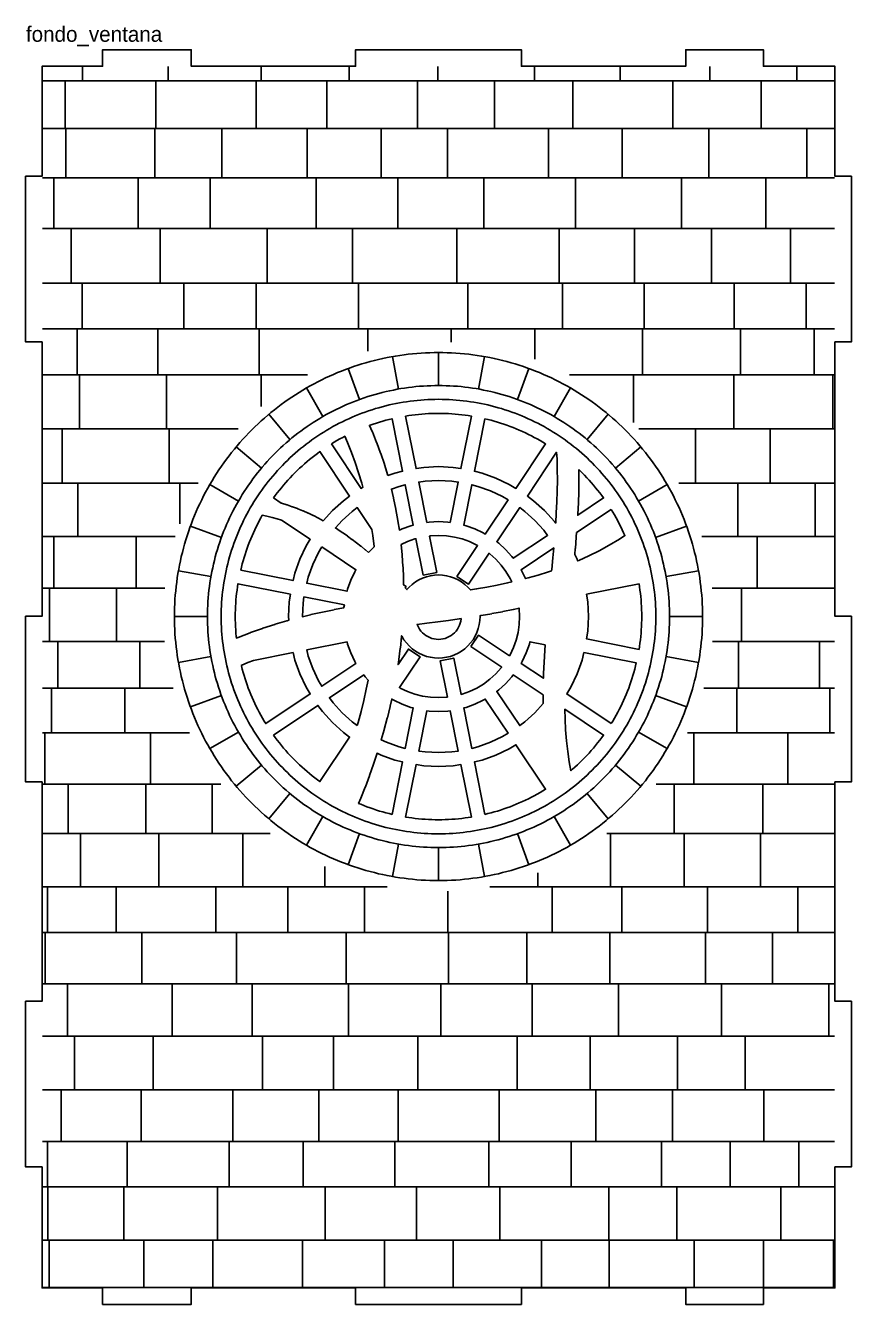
# Model space of a CAD drawing. Header units: millimetres. Extents: x 8 to 596, y 75 to 390.
# Drawn here: x 7.9 to 158.1, y 157.9 to 390.4 of the extents above; entities that cross this region are included whole.
import ezdxf

# ---------------------------------------------------------------- set-up
doc = ezdxf.new("R2010")
doc.units = ezdxf.units.MM
for name, color, linetype in [('CORTE', 1, 'Continuous'), ('ETIQUETAS', 3, 'Continuous'), ('GRABADO', 5, 'Continuous')]:
    doc.layers.add(name, color=color, linetype=linetype)

msp = doc.modelspace()

# ---------------------------------------------------------------- linework, layer by layer
at = {"layer": 'CORTE'}
for points in [[(10.94, 182.94), (10.94, 160.94), (21.94, 160.94), (21.94, 157.94), (38.06, 157.94), (38.06, 160.94), (67.94, 160.94), (67.94, 157.94), (98.06, 157.94), (98.06, 160.94), (127.94, 160.94), (127.94, 157.94), (142.06, 157.94), (142.06, 160.94), (155.06, 160.94), (155.06, 182.94), (158.06, 182.94), (158.06, 213.06), (155.06, 213.06), (155.06, 252.94), (158.06, 252.94), (158.06, 283.06), (155.06, 283.06), (155.06, 332.94), (158.06, 332.94), (158.06, 363.06), (155.06, 363.06), (155.06, 383.06), (142.06, 383.06), (142.06, 386.06), (127.94, 386.06), (127.94, 383.06), (98.06, 383.06), (98.06, 386.06), (67.94, 386.06), (67.94, 383.06), (38.06, 383.06), (38.06, 386.06), (21.94, 386.06), (21.94, 383.06), (10.94, 383.06), (10.94, 363.06), (7.94, 363.06), (7.94, 332.94), (10.94, 332.94), (10.94, 283.06), (7.94, 283.06), (7.94, 252.94), (10.94, 252.94), (10.94, 213.06), (7.94, 213.06), (7.94, 182.94), (10.94, 182.94)], [(73.79, 308.62), (73.77, 308.67), (73.18, 310.62), (73.16, 310.69), (72.51, 312.62), (72.48, 312.68), (71.77, 314.6), (71.75, 314.67), (70.98, 316.56), (70.95, 316.63), (70.45, 317.74), (70.56, 317.78), (71.13, 317.98), (71.7, 318.17), (72.28, 318.35), (72.86, 318.52), (73.44, 318.68), (74.02, 318.83), (74.56, 318.96), (76.46, 309.43), (75.09, 309.09), (73.79, 308.62)], [(77.03, 319.45), (77.58, 319.54), (78.18, 319.62), (78.78, 319.7), (79.38, 319.76), (79.98, 319.82), (80.58, 319.86), (81.19, 319.9), (81.79, 319.92), (82.4, 319.94), (83, 319.94), (83.6, 319.94), (84.21, 319.92), (84.81, 319.9), (85.42, 319.86), (86.02, 319.82), (86.62, 319.76), (87.22, 319.7), (87.82, 319.62), (88.42, 319.54), (88.97, 319.45), (87.07, 309.92), (85.67, 310.13), (83, 310.26), (80.33, 310.13), (78.93, 309.92), (77.03, 319.45)], [(91.44, 318.96), (91.98, 318.83), (92.56, 318.68), (93.14, 318.52), (93.72, 318.35), (94.3, 318.17), (94.87, 317.98), (95.44, 317.78), (96.01, 317.57), (96.58, 317.35), (97.14, 317.13), (97.69, 316.89), (98.25, 316.65), (98.79, 316.39), (99.34, 316.13), (99.88, 315.86), (100.41, 315.58), (100.94, 315.29), (101.47, 314.99), (101.99, 314.68), (102.46, 314.4), (97.06, 306.31), (95.85, 307.04), (93.43, 308.19), (90.91, 309.09), (89.54, 309.43), (91.44, 318.96)], [(63.54, 314.4), (64.01, 314.68), (64.53, 314.99), (65.06, 315.29), (65.59, 315.58), (65.95, 315.77), (66.43, 314.67), (67.17, 312.85), (67.86, 311.01), (68.48, 309.15), (69.05, 307.28), (69.26, 306.51), (68.94, 306.31), (63.54, 314.4)], [(53, 304.56), (53.33, 305.01), (53.69, 305.49), (54.07, 305.96), (54.44, 306.43), (54.83, 306.9), (55.23, 307.36), (55.63, 307.81), (56.04, 308.25), (56.46, 308.69), (56.88, 309.12), (57.31, 309.54), (57.75, 309.96), (58.19, 310.37), (58.64, 310.77), (59.1, 311.17), (59.57, 311.56), (60.04, 311.93), (60.51, 312.31), (60.99, 312.67), (61.44, 313), (66.84, 304.91), (65.71, 304.07), (63.72, 302.28), (62.04, 300.42), (61.2, 300.88), (61.16, 300.9), (60.27, 301.35), (60.24, 301.36), (59.34, 301.79), (59.3, 301.81), (58.39, 302.21), (58.35, 302.23), (57.43, 302.6), (57.39, 302.62), (56.46, 302.96), (56.41, 302.98), (55.47, 303.29), (55.43, 303.31), (54.48, 303.6), (54.43, 303.61), (54.42, 303.61), (53, 304.56)], [(104.51, 303.83), (104.41, 301.83), (104.3, 299.99), (104.07, 300.29), (102.28, 302.28), (100.29, 304.07), (99.16, 304.91), (104.48, 312.88), (104.55, 311.64), (104.6, 309.72), (104.61, 307.78), (104.58, 305.82), (104.51, 303.83)], [(108.52, 309.71), (108.69, 309.54), (109.12, 309.12), (109.54, 308.69), (109.96, 308.25), (110.37, 307.81), (110.77, 307.36), (111.17, 306.9), (111.56, 306.43), (111.93, 305.96), (112.31, 305.49), (112.67, 305.01), (113, 304.56), (108.32, 301.43), (108.33, 301.6), (108.33, 301.62), (108.43, 303.65), (108.43, 303.68), (108.5, 305.7), (108.5, 305.74), (108.53, 307.74), (108.53, 307.78), (108.52, 309.71)], [(75.26, 302.48), (75.25, 302.55), (74.83, 304.54), (74.81, 304.61), (74.44, 306.18), (75.82, 306.67), (76.95, 306.96), (78.41, 299.62), (77.99, 299.52), (76.39, 298.95), (75.89, 298.71), (75.63, 300.42), (75.62, 300.49), (75.26, 302.48)], [(80.88, 300.11), (79.42, 307.45), (80.58, 307.62), (83, 307.74), (85.42, 307.62), (86.58, 307.45), (85.12, 300.11), (84.69, 300.18), (83, 300.26), (81.31, 300.18), (80.88, 300.11)], [(89.61, 298.95), (88.01, 299.52), (87.59, 299.62), (89.05, 306.96), (90.18, 306.67), (92.47, 305.86), (94.66, 304.82), (95.66, 304.22), (91.51, 298), (91.14, 298.22), (89.61, 298.95)], [(70.29, 294.65), (69.71, 295.14), (69.69, 295.15), (68.92, 295.78), (68.9, 295.8), (68.12, 296.41), (68.09, 296.43), (67.3, 297.03), (67.27, 297.04), (66.46, 297.63), (66.44, 297.65), (65.62, 298.22), (65.59, 298.23), (64.76, 298.79), (64.73, 298.81), (64.25, 299.11), (65.51, 300.49), (67.31, 302.12), (68.24, 302.82), (70.89, 298.85), (71.07, 297.71), (71.31, 295.76), (71.31, 295.68), (70.8, 295.2), (70.29, 294.65)], [(95.2, 295.2), (93.95, 296.34), (93.6, 296.6), (97.76, 302.82), (98.69, 302.12), (100.49, 300.49), (102.12, 298.69), (102.82, 297.76), (96.6, 293.6), (96.34, 293.95), (95.2, 295.2)], [(114.4, 302.46), (114.68, 301.99), (114.99, 301.47), (115.29, 300.94), (115.58, 300.41), (115.86, 299.88), (116.13, 299.34), (116.39, 298.79), (116.65, 298.25), (116.88, 297.71), (115.89, 297.08), (114.04, 295.99), (112.19, 294.98), (110.35, 294.06), (108.51, 293.22), (108.29, 293.13), (108.19, 293.43), (107.78, 294.29), (107.87, 295.37), (107.88, 295.39), (108.05, 297.45), (108.05, 297.47), (108.1, 298.26), (114.4, 302.46)], [(47.04, 291.44), (47.17, 291.98), (47.32, 292.56), (47.48, 293.14), (47.65, 293.72), (47.83, 294.3), (48.02, 294.87), (48.22, 295.44), (48.43, 296.01), (48.65, 296.58), (48.87, 297.14), (49.11, 297.69), (49.35, 298.25), (49.61, 298.79), (49.87, 299.34), (50.14, 299.88), (50.42, 300.41), (50.71, 300.94), (50.97, 301.41), (51.82, 301.25), (52.74, 301.04), (53.66, 300.79), (54.47, 300.55), (59.69, 297.06), (58.96, 295.85), (57.81, 293.43), (56.91, 290.91), (56.57, 289.54), (47.04, 291.44)], [(84.44, 297.67), (85.88, 297.46), (87.28, 297.11), (88.64, 296.62), (89.95, 296), (90.11, 295.9), (86.36, 290.3), (88.46, 288.9), (92.2, 294.5), (92.35, 294.39), (93.42, 293.42), (94.39, 292.35), (95.26, 291.19), (96, 289.95), (96.31, 289.29), (95.56, 289.11), (93.69, 288.72), (91.81, 288.36), (89.92, 288.04), (88.79, 287.86), (88.35, 288.35), (87.8, 288.84), (87.2, 289.29), (86.56, 289.67), (85.89, 289.98), (85.19, 290.23), (84.47, 290.41), (83.74, 290.52), (83, 290.56), (82.26, 290.52), (81.53, 290.41), (80.81, 290.23), (80.11, 289.98), (79.44, 289.67), (78.8, 289.29), (78.2, 288.84), (77.65, 288.35), (77.25, 287.9), (76.95, 288.23), (77.1, 288.46), (76.66, 288.75), (76.64, 289.96), (76.63, 290.02), (76.55, 292.07), (76.54, 292.13), (76.4, 294.17), (76.4, 294.23), (76.22, 296.08), (77.36, 296.62), (78.72, 297.11), (78.9, 297.15), (80.22, 290.54), (82.69, 291.03), (81.37, 297.64), (81.56, 297.67), (83, 297.74), (84.44, 297.67)], [(61.78, 295.66), (68, 291.51), (67.78, 291.14), (67.05, 289.61), (66.48, 288.01), (66.38, 287.59), (59.04, 289.05), (59.33, 290.18), (60.14, 292.47), (61.18, 294.66), (61.78, 295.66)], [(99.28, 290.02), (98.81, 289.9), (98.22, 291.14), (98, 291.51), (103.95, 295.48), (103.79, 293.65), (103.59, 291.57), (103.57, 291.32), (102.98, 291.12), (101.14, 290.54), (99.28, 290.02)], [(46.18, 286.02), (46.24, 286.62), (46.3, 287.22), (46.38, 287.82), (46.46, 288.42), (46.55, 288.97), (56.08, 287.07), (55.87, 285.67), (55.74, 283), (55.77, 282.32), (55.48, 282.24), (55.43, 282.22), (53.29, 281.59), (53.23, 281.57), (51.07, 280.87), (51.01, 280.85), (48.83, 280.09), (48.77, 280.07), (46.58, 279.22), (46.51, 279.2), (46.27, 279.1), (46.24, 279.38), (46.18, 279.98), (46.14, 280.58), (46.1, 281.19), (46.08, 281.79), (46.06, 282.4), (46.06, 283), (46.06, 283.6), (46.08, 284.21), (46.1, 284.81), (46.14, 285.42), (46.18, 286.02)], [(119.45, 288.97), (119.54, 288.42), (119.62, 287.82), (119.7, 287.22), (119.76, 286.62), (119.82, 286.02), (119.86, 285.42), (119.9, 284.81), (119.92, 284.21), (119.94, 283.6), (119.94, 283), (119.94, 282.4), (119.92, 281.79), (119.9, 281.19), (119.86, 280.58), (119.82, 279.98), (119.76, 279.38), (119.7, 278.78), (119.62, 278.18), (119.54, 277.58), (119.45, 277.03), (109.92, 278.93), (110.13, 280.33), (110.26, 283), (110.13, 285.67), (109.92, 287.07), (119.45, 288.97)], [(61.89, 283.82), (59.81, 283.35), (59.76, 283.34), (58.26, 282.97), (58.26, 283), (58.38, 285.42), (58.55, 286.58), (65.89, 285.12), (65.82, 284.69), (65.82, 284.59), (64.05, 284.26), (64.01, 284.25), (61.94, 283.83), (61.89, 283.82)], [(88.9, 277.54), (94.5, 273.8), (94.39, 273.65), (93.42, 272.58), (92.35, 271.61), (91.19, 270.74), (89.95, 270), (88.64, 269.38), (87.28, 268.89), (87.1, 268.85), (85.78, 275.46), (83.31, 274.97), (84.63, 268.36), (84.44, 268.33), (83, 268.26), (81.56, 268.33), (80.12, 268.54), (78.72, 268.89), (77.36, 269.38), (76.05, 270), (75.89, 270.1), (79.64, 275.7), (77.54, 277.1), (75.66, 274.28), (75.78, 275.11), (75.79, 275.17), (76.06, 277.24), (76.07, 277.29), (76.28, 279.36), (76.29, 279.42), (76.3, 279.51), (76.33, 279.44), (76.71, 278.8), (77.16, 278.2), (77.65, 277.65), (78.2, 277.16), (78.8, 276.71), (79.44, 276.33), (80.11, 276.02), (80.81, 275.77), (81.53, 275.59), (82.26, 275.48), (83, 275.44), (83.74, 275.48), (84.47, 275.59), (85.19, 275.77), (85.89, 276.02), (86.56, 276.33), (87.2, 276.71), (87.8, 277.16), (88.35, 277.65), (88.84, 278.2), (89.29, 278.8), (89.67, 279.44), (89.98, 280.11), (90.23, 280.81), (90.41, 281.53), (90.52, 282.26), (90.56, 283), (90.55, 283.16), (90.71, 283.18), (90.74, 283.19), (92.67, 283.52), (92.71, 283.53), (94.63, 283.89), (94.67, 283.9), (96.6, 284.3), (96.65, 284.31), (97.65, 284.55), (97.67, 284.44), (97.74, 283), (97.67, 281.56), (97.46, 280.12), (97.11, 278.72), (96.62, 277.36), (96, 276.05), (95.9, 275.89), (90.3, 279.64), (88.9, 277.54)], [(87.12, 282.59), (87.06, 282.19), (86.96, 281.8), (86.82, 281.42), (86.65, 281.05), (86.44, 280.7), (86.2, 280.37), (85.93, 280.07), (85.63, 279.8), (85.3, 279.56), (84.95, 279.35), (84.58, 279.18), (84.2, 279.04), (83.81, 278.94), (83.41, 278.88), (83, 278.86), (82.59, 278.88), (82.19, 278.94), (81.8, 279.04), (81.42, 279.18), (81.05, 279.35), (80.7, 279.56), (80.37, 279.8), (80.07, 280.07), (79.8, 280.37), (79.56, 280.7), (79.35, 281.05), (79.18, 281.42), (79.12, 281.57), (80.89, 281.8), (80.9, 281.8), (82.86, 282.05), (82.87, 282.05), (84.82, 282.31), (84.84, 282.31), (86.78, 282.58), (86.8, 282.59), (87.12, 282.63), (87.12, 282.59)], [(66.38, 278.41), (66.48, 277.99), (67.05, 276.39), (67.78, 274.86), (68, 274.49), (61.78, 270.34), (61.18, 271.34), (60.14, 273.53), (59.33, 275.82), (59.04, 276.95), (66.38, 278.41)], [(102.18, 274.73), (102.18, 274.7), (102.08, 272.62), (102.08, 272.59), (102.06, 271.78), (98, 274.49), (98.22, 274.86), (98.95, 276.39), (99.52, 277.99), (99.62, 278.41), (102.37, 277.86), (102.3, 276.84), (102.3, 276.82), (102.18, 274.73)], [(49.11, 268.31), (48.87, 268.86), (48.65, 269.42), (48.43, 269.99), (48.22, 270.56), (48.02, 271.13), (47.83, 271.7), (47.65, 272.28), (47.48, 272.86), (47.32, 273.44), (47.17, 274.02), (47.14, 274.13), (48.37, 274.64), (49.37, 275.03), (56.57, 276.46), (56.91, 275.09), (57.81, 272.57), (58.96, 270.15), (59.69, 268.94), (51.6, 263.54), (51.32, 264.01), (51.01, 264.53), (50.71, 265.06), (50.42, 265.59), (50.14, 266.12), (49.87, 266.66), (49.61, 267.21), (49.35, 267.75), (49.11, 268.31)], [(114.4, 263.54), (106.31, 268.94), (107.04, 270.15), (108.19, 272.57), (109.09, 275.09), (109.43, 276.46), (118.96, 274.56), (118.83, 274.02), (118.68, 273.44), (118.52, 272.86), (118.35, 272.28), (118.17, 271.7), (117.98, 271.13), (117.78, 270.56), (117.57, 269.99), (117.35, 269.42), (117.13, 268.86), (116.89, 268.31), (116.65, 267.75), (116.39, 267.21), (116.13, 266.66), (115.86, 266.12), (115.58, 265.59), (115.29, 265.06), (114.99, 264.53), (114.68, 264.01), (114.4, 263.54)], [(68.23, 263.19), (67.31, 263.88), (65.51, 265.51), (63.88, 267.31), (63.18, 268.24), (69.4, 272.4), (69.66, 272.05), (70.19, 271.46), (69.86, 269.78), (69.41, 267.77), (68.93, 265.76), (68.39, 263.75), (68.23, 263.19)], [(102, 268.79), (102, 268.41), (102, 268.37), (102.01, 267.18), (100.49, 265.51), (98.69, 263.88), (97.76, 263.18), (93.6, 269.4), (93.95, 269.66), (95.2, 270.8), (96.34, 272.05), (96.6, 272.4), (102, 268.79)], [(74.21, 266.68), (74.5, 267.99), (74.86, 267.78), (76.39, 267.05), (77.99, 266.48), (78.41, 266.38), (76.95, 259.04), (75.82, 259.33), (73.53, 260.14), (72.6, 260.58), (73.13, 262.41), (73.14, 262.46), (73.69, 264.52), (73.7, 264.57), (74.2, 266.63), (74.21, 266.68)], [(91.14, 267.78), (91.51, 268), (95.66, 261.78), (94.66, 261.18), (92.47, 260.14), (90.18, 259.33), (89.05, 259.04), (87.59, 266.38), (88.01, 266.48), (89.61, 267.05), (91.14, 267.78)], [(53, 261.44), (61.09, 266.84), (61.93, 265.71), (63.72, 263.72), (65.71, 261.93), (66.84, 261.09), (61.44, 253), (60.99, 253.33), (60.51, 253.69), (60.04, 254.07), (59.57, 254.44), (59.1, 254.83), (58.64, 255.23), (58.19, 255.63), (57.75, 256.04), (57.31, 256.46), (56.88, 256.88), (56.46, 257.31), (56.04, 257.75), (55.63, 258.19), (55.23, 258.64), (54.83, 259.1), (54.44, 259.57), (54.07, 260.04), (53.69, 260.51), (53.33, 260.99), (53, 261.44)], [(79.42, 258.55), (80.88, 265.89), (81.31, 265.82), (83, 265.74), (84.69, 265.82), (85.12, 265.89), (86.58, 258.55), (85.42, 258.38), (83, 258.26), (80.58, 258.38), (79.42, 258.55)], [(109.54, 257.31), (109.12, 256.88), (108.69, 256.46), (108.25, 256.04), (107.81, 255.63), (107.36, 255.23), (107.07, 254.98), (106.78, 256.57), (106.5, 258.48), (106.28, 260.42), (106.11, 262.39), (106, 264.37), (105.94, 266.15), (113, 261.44), (112.67, 260.99), (112.31, 260.51), (111.93, 260.04), (111.56, 259.57), (111.17, 259.1), (110.77, 258.64), (110.37, 258.19), (109.96, 257.75), (109.54, 257.31)], [(69.42, 248.65), (68.86, 248.87), (68.47, 249.04), (68.86, 249.96), (68.88, 250), (69.68, 252.01), (69.7, 252.05), (70.45, 254.07), (70.47, 254.12), (71.19, 256.14), (71.2, 256.19), (71.85, 258.15), (72.57, 257.81), (75.09, 256.91), (76.46, 256.57), (74.56, 247.04), (74.02, 247.17), (73.44, 247.32), (72.86, 247.48), (72.28, 247.65), (71.7, 247.83), (71.13, 248.02), (70.56, 248.22), (69.99, 248.43), (69.42, 248.65)], [(91.44, 247.04), (89.54, 256.57), (90.91, 256.91), (93.43, 257.81), (95.85, 258.96), (97.06, 259.69), (102.46, 251.6), (101.99, 251.32), (101.47, 251.01), (100.94, 250.71), (100.41, 250.42), (99.88, 250.14), (99.34, 249.87), (98.79, 249.61), (98.25, 249.35), (97.69, 249.11), (97.14, 248.87), (96.58, 248.65), (96.01, 248.43), (95.44, 248.22), (94.87, 248.02), (94.3, 247.83), (93.72, 247.65), (93.14, 247.48), (92.56, 247.32), (91.98, 247.17), (91.44, 247.04)], [(77.03, 246.55), (78.93, 256.08), (80.33, 255.87), (83, 255.74), (85.67, 255.87), (87.07, 256.08), (88.97, 246.55), (88.42, 246.46), (87.82, 246.38), (87.22, 246.3), (86.62, 246.24), (86.02, 246.18), (85.42, 246.14), (84.81, 246.1), (84.21, 246.08), (83.6, 246.06), (83, 246.06), (82.4, 246.06), (81.79, 246.08), (81.19, 246.1), (80.58, 246.14), (79.98, 246.18), (79.38, 246.24), (78.78, 246.3), (78.18, 246.38), (77.58, 246.46), (77.03, 246.55)]]:
    msp.add_lwpolyline(points, close=True, dxfattribs=at)
at = {"layer": 'GRABADO'}
for points in [[(18.3, 380.39), (18.3, 383)], [(33.85, 380.39), (33.85, 383)], [(50.75, 380.39), (50.75, 383)], [(66.79, 380.39), (66.79, 383)], [(82.89, 380.39), (82.89, 383)], [(100.43, 380.39), (100.43, 383)], [(116.05, 380.39), (116.05, 383)], [(132.31, 380.39), (132.31, 383)], [(148.14, 380.39), (148.14, 383)], [(11, 380.39), (155, 380.39)], [(15.15, 371.74), (15.15, 380.39)], [(31.59, 371.74), (31.59, 380.39)], [(49.86, 371.74), (49.86, 380.39)], [(62.71, 371.74), (62.71, 380.39)], [(79.2, 371.74), (79.2, 380.39)], [(93.18, 371.74), (93.18, 380.39)], [(107.4, 371.74), (107.4, 380.39)], [(125.58, 371.74), (125.58, 380.39)], [(141.64, 371.74), (141.64, 380.39)], [(11, 371.74), (155, 371.74)], [(15.25, 362.74), (15.25, 371.74)], [(31.44, 362.74), (31.44, 371.74)], [(43.59, 362.74), (43.59, 371.74)], [(59.11, 362.74), (59.11, 371.74)], [(72.58, 362.74), (72.58, 371.74)], [(84.61, 362.74), (84.61, 371.74)], [(103, 362.74), (103, 371.74)], [(116.38, 362.74), (116.38, 371.74)], [(132.17, 362.74), (132.17, 371.74)], [(149.97, 362.74), (149.97, 371.74)], [(11, 362.74), (155, 362.74)], [(13.07, 353.56), (13.07, 362.74)], [(28.43, 353.56), (28.43, 362.74)], [(41.48, 353.56), (41.48, 362.74)], [(60.76, 353.56), (60.76, 362.74)], [(75.59, 353.56), (75.59, 362.74)], [(91.25, 353.56), (91.25, 362.74)], [(107.92, 353.56), (107.92, 362.74)], [(127.15, 353.56), (127.15, 362.74)], [(142.52, 353.56), (142.52, 362.74)], [(11, 353.56), (155, 353.56)], [(16.2, 343.62), (16.2, 353.56)], [(32.41, 343.62), (32.41, 353.56)], [(51.88, 343.62), (51.88, 353.56)], [(67.35, 343.62), (67.35, 353.56)], [(86.32, 343.62), (86.32, 353.56)], [(104.93, 343.62), (104.93, 353.56)], [(118.62, 343.62), (118.62, 353.56)], [(132.64, 343.62), (132.64, 353.56)], [(146.98, 343.62), (146.98, 353.56)], [(11, 343.62), (155, 343.62)], [(18.24, 335.32), (18.24, 343.62)], [(36.69, 335.32), (36.69, 343.62)], [(49.86, 335.32), (49.86, 343.62)], [(68.47, 335.32), (68.47, 343.62)], [(88.31, 335.32), (88.31, 343.62)], [(105.57, 335.32), (105.57, 343.62)], [(120.38, 335.32), (120.38, 343.62)], [(136.77, 335.32), (136.77, 343.62)], [(149.81, 335.32), (149.81, 343.62)], [(11, 335.32), (155, 335.32)], [(17.31, 326.96), (17.31, 335.32)], [(31.97, 326.96), (31.97, 335.32)], [(50.38, 326.96), (50.38, 335.32)], [(70.15, 331.26), (70.15, 335.32)], [(85.32, 332.89), (85.32, 335.32)], [(100.53, 329.77), (100.53, 335.32)], [(120.11, 326.96), (120.11, 335.32)], [(137.9, 326.96), (137.9, 335.32)], [(151.26, 326.96), (151.26, 335.32)], [(131, 283), (130.99, 282.21), (130.97, 281.43), (130.94, 280.64), (130.9, 279.86), (130.84, 279.08), (130.77, 278.3), (130.69, 277.51), (130.59, 276.73), (130.48, 275.96), (130.36, 275.18), (130.22, 274.41), (130.08, 273.64), (129.92, 272.87), (129.75, 272.1), (129.56, 271.34), (129.36, 270.58), (129.15, 269.82), (128.93, 269.07), (128.7, 268.32), (128.45, 267.57), (128.19, 266.83), (127.92, 266.09), (127.64, 265.36), (127.35, 264.63), (127.04, 263.91), (126.72, 263.19), (126.39, 262.48), (126.05, 261.77), (125.7, 261.07), (125.33, 260.37), (124.96, 259.68), (124.57, 259), (124.17, 258.32), (123.76, 257.65), (123.34, 256.99), (122.91, 256.33), (122.47, 255.68), (122.02, 255.04), (121.55, 254.41), (121.08, 253.78), (120.6, 253.16), (120.1, 252.55), (119.6, 251.95), (119.09, 251.35), (118.57, 250.77), (118.03, 250.19), (117.49, 249.62), (116.94, 249.06), (116.38, 248.51), (115.81, 247.97), (115.23, 247.43), (114.65, 246.91), (114.05, 246.4), (113.45, 245.9), (112.84, 245.4), (112.22, 244.92), (111.59, 244.45), (110.96, 243.98), (110.32, 243.53), (109.67, 243.09), (109.01, 242.66), (108.35, 242.24), (107.68, 241.83), (107, 241.43), (106.32, 241.04), (105.63, 240.67), (104.93, 240.3), (104.23, 239.95), (103.52, 239.61), (102.81, 239.28), (102.09, 238.96), (101.37, 238.65), (100.64, 238.36), (99.91, 238.08), (99.17, 237.81), (98.43, 237.55), (97.68, 237.3), (96.93, 237.07), (96.18, 236.85), (95.42, 236.64), (94.66, 236.44), (93.9, 236.25), (93.13, 236.08), (92.36, 235.92), (91.59, 235.78), (90.82, 235.64), (90.04, 235.52), (89.27, 235.41), (88.49, 235.31), (87.7, 235.23), (86.92, 235.16), (86.14, 235.1), (85.36, 235.06), (84.57, 235.03), (83.79, 235.01), (83, 235), (82.21, 235.01), (81.43, 235.03), (80.64, 235.06), (79.86, 235.1), (79.08, 235.16), (78.3, 235.23), (77.51, 235.31), (76.73, 235.41), (75.96, 235.52), (75.18, 235.64), (74.41, 235.78), (73.64, 235.92), (72.87, 236.08), (72.1, 236.25), (71.34, 236.44), (70.58, 236.64), (69.82, 236.85), (69.07, 237.07), (68.32, 237.3), (67.57, 237.55), (66.83, 237.81), (66.09, 238.08), (65.36, 238.36), (64.63, 238.65), (63.91, 238.96), (63.19, 239.28), (62.48, 239.61), (61.77, 239.95), (61.07, 240.3), (60.37, 240.67), (59.68, 241.04), (59, 241.43), (58.32, 241.83), (57.65, 242.24), (56.99, 242.66), (56.33, 243.09), (55.68, 243.53), (55.04, 243.98), (54.41, 244.45), (53.78, 244.92), (53.16, 245.4), (52.55, 245.9), (51.95, 246.4), (51.35, 246.91), (50.77, 247.43), (50.19, 247.97), (49.62, 248.51), (49.06, 249.06), (48.51, 249.62), (47.97, 250.19), (47.43, 250.77), (46.91, 251.35), (46.4, 251.95), (45.9, 252.55), (45.4, 253.16), (44.92, 253.78), (44.45, 254.41), (43.98, 255.04), (43.53, 255.68), (43.09, 256.33), (42.66, 256.99), (42.24, 257.65), (41.83, 258.32), (41.43, 259), (41.04, 259.68), (40.67, 260.37), (40.3, 261.07), (39.95, 261.77), (39.61, 262.48), (39.28, 263.19), (38.96, 263.91), (38.65, 264.63), (38.36, 265.36), (38.08, 266.09), (37.81, 266.83), (37.55, 267.57), (37.3, 268.32), (37.07, 269.07), (36.85, 269.82), (36.64, 270.58), (36.44, 271.34), (36.25, 272.1), (36.08, 272.87), (35.92, 273.64), (35.78, 274.41), (35.64, 275.18), (35.52, 275.96), (35.41, 276.73), (35.31, 277.51), (35.23, 278.3), (35.16, 279.08), (35.1, 279.86), (35.06, 280.64), (35.03, 281.43), (35.01, 282.21), (35, 283), (35.01, 283.79), (35.03, 284.57), (35.06, 285.36), (35.1, 286.14), (35.16, 286.92), (35.23, 287.7), (35.31, 288.49), (35.41, 289.27), (35.52, 290.04), (35.64, 290.82), (35.78, 291.59), (35.92, 292.36), (36.08, 293.13), (36.25, 293.9), (36.44, 294.66), (36.64, 295.42), (36.85, 296.18), (37.07, 296.93), (37.3, 297.68), (37.55, 298.43), (37.81, 299.17), (38.08, 299.91), (38.36, 300.64), (38.65, 301.37), (38.96, 302.09), (39.28, 302.81), (39.61, 303.52), (39.95, 304.23), (40.3, 304.93), (40.67, 305.63), (41.04, 306.32), (41.43, 307), (41.83, 307.68), (42.24, 308.35), (42.66, 309.01), (43.09, 309.67), (43.53, 310.32), (43.98, 310.96), (44.45, 311.59), (44.92, 312.22), (45.4, 312.84), (45.9, 313.45), (46.4, 314.05), (46.91, 314.65), (47.43, 315.23), (47.97, 315.81), (48.51, 316.38), (49.06, 316.94), (49.62, 317.49), (50.19, 318.03), (50.77, 318.57), (51.35, 319.09), (51.95, 319.6), (52.55, 320.1), (53.16, 320.6), (53.78, 321.08), (54.41, 321.55), (55.04, 322.02), (55.68, 322.47), (56.33, 322.91), (56.99, 323.34), (57.65, 323.76), (58.32, 324.17), (59, 324.57), (59.68, 324.96), (60.37, 325.33), (61.07, 325.7), (61.77, 326.05), (62.48, 326.39), (63.19, 326.72), (63.91, 327.04), (64.63, 327.35), (65.36, 327.64), (66.09, 327.92), (66.83, 328.19), (67.57, 328.45), (68.32, 328.7), (69.07, 328.93), (69.82, 329.15), (70.58, 329.36), (71.34, 329.56), (72.1, 329.75), (72.87, 329.92), (73.64, 330.08), (74.41, 330.22), (75.18, 330.36), (75.96, 330.48), (76.73, 330.59), (77.51, 330.69), (78.3, 330.77), (79.08, 330.84), (79.86, 330.9), (80.64, 330.94), (81.43, 330.97), (82.21, 330.99), (83, 331), (83.79, 330.99), (84.57, 330.97), (85.36, 330.94), (86.14, 330.9), (86.92, 330.84), (87.7, 330.77), (88.49, 330.69), (89.27, 330.59), (90.04, 330.48), (90.82, 330.36), (91.59, 330.22), (92.36, 330.08), (93.13, 329.92), (93.9, 329.75), (94.66, 329.56), (95.42, 329.36), (96.18, 329.15), (96.93, 328.93), (97.68, 328.7), (98.43, 328.45), (99.17, 328.19), (99.91, 327.92), (100.64, 327.64), (101.37, 327.35), (102.09, 327.04), (102.81, 326.72), (103.52, 326.39), (104.23, 326.05), (104.93, 325.7), (105.63, 325.33), (106.32, 324.96), (107, 324.57), (107.68, 324.17), (108.35, 323.76), (109.01, 323.34), (109.67, 322.91), (110.32, 322.47), (110.96, 322.02), (111.59, 321.55), (112.22, 321.08), (112.84, 320.6), (113.45, 320.1), (114.05, 319.6), (114.65, 319.09), (115.23, 318.57), (115.81, 318.03), (116.38, 317.49), (116.94, 316.94), (117.49, 316.38), (118.03, 315.81), (118.57, 315.23), (119.09, 314.65), (119.6, 314.05), (120.1, 313.45), (120.6, 312.84), (121.08, 312.22), (121.55, 311.59), (122.02, 310.96), (122.47, 310.32), (122.91, 309.67), (123.34, 309.01), (123.76, 308.35), (124.17, 307.68), (124.57, 307), (124.96, 306.32), (125.33, 305.63), (125.7, 304.93), (126.05, 304.23), (126.39, 303.52), (126.72, 302.81), (127.04, 302.09), (127.35, 301.37), (127.64, 300.64), (127.92, 299.91), (128.19, 299.17), (128.45, 298.43), (128.7, 297.68), (128.93, 296.93), (129.15, 296.18), (129.36, 295.42), (129.56, 294.66), (129.75, 293.9), (129.92, 293.13), (130.08, 292.36), (130.22, 291.59), (130.36, 290.82), (130.48, 290.04), (130.59, 289.27), (130.69, 288.49), (130.77, 287.7), (130.84, 286.92), (130.9, 286.14), (130.94, 285.36), (130.97, 284.57), (130.99, 283.79), (131, 283)], [(75.71, 324.36), (74.66, 330.27)], [(83, 325), (83, 331)], [(90.29, 324.36), (91.34, 330.27)], [(68.64, 322.47), (66.58, 328.11)], [(97.36, 322.47), (99.42, 328.11)], [(11, 326.96), (59.21, 326.96)], [(17.72, 317.16), (17.72, 326.96)], [(33.56, 317.16), (33.56, 326.96)], [(50.78, 321.2), (50.78, 326.96)], [(106.79, 326.96), (155, 326.96)], [(118.42, 318.28), (118.42, 326.96)], [(136.68, 317.16), (136.68, 326.96)], [(154.68, 317.16), (154.68, 326.96)], [(125, 283), (124.99, 282.31), (124.98, 281.63), (124.95, 280.94), (124.91, 280.25), (124.86, 279.57), (124.8, 278.88), (124.72, 278.2), (124.64, 277.52), (124.55, 276.84), (124.44, 276.16), (124.32, 275.48), (124.19, 274.81), (124.05, 274.13), (123.9, 273.46), (123.74, 272.79), (123.57, 272.13), (123.39, 271.47), (123.19, 270.81), (122.99, 270.15), (122.77, 269.5), (122.54, 268.85), (122.31, 268.21), (122.06, 267.56), (121.8, 266.93), (121.53, 266.29), (121.26, 265.67), (120.97, 265.04), (120.67, 264.42), (120.36, 263.81), (120.04, 263.2), (119.71, 262.6), (119.37, 262), (119.02, 261.41), (118.67, 260.82), (118.3, 260.24), (117.92, 259.67), (117.54, 259.1), (117.14, 258.54), (116.73, 257.98), (116.32, 257.43), (115.9, 256.89), (115.47, 256.36), (115.03, 255.83), (114.58, 255.31), (114.12, 254.79), (113.65, 254.29), (113.18, 253.79), (112.7, 253.3), (112.21, 252.82), (111.71, 252.35), (111.21, 251.88), (110.69, 251.42), (110.17, 250.97), (109.64, 250.53), (109.11, 250.1), (108.57, 249.68), (108.02, 249.27), (107.46, 248.86), (106.9, 248.46), (106.33, 248.08), (105.76, 247.7), (105.18, 247.33), (104.59, 246.98), (104, 246.63), (103.4, 246.29), (102.8, 245.96), (102.19, 245.64), (101.58, 245.33), (100.96, 245.03), (100.33, 244.74), (99.71, 244.47), (99.07, 244.2), (98.44, 243.94), (97.79, 243.69), (97.15, 243.46), (96.5, 243.23), (95.85, 243.01), (95.19, 242.81), (94.53, 242.61), (93.87, 242.43), (93.21, 242.26), (92.54, 242.1), (91.87, 241.95), (91.19, 241.81), (90.52, 241.68), (89.84, 241.56), (89.16, 241.45), (88.48, 241.36), (87.8, 241.28), (87.12, 241.2), (86.43, 241.14), (85.75, 241.09), (85.06, 241.05), (84.37, 241.02), (83.69, 241.01), (83, 241), (82.31, 241.01), (81.63, 241.02), (80.94, 241.05), (80.25, 241.09), (79.57, 241.14), (78.88, 241.2), (78.2, 241.28), (77.52, 241.36), (76.84, 241.45), (76.16, 241.56), (75.48, 241.68), (74.81, 241.81), (74.13, 241.95), (73.46, 242.1), (72.79, 242.26), (72.13, 242.43), (71.47, 242.61), (70.81, 242.81), (70.15, 243.01), (69.5, 243.23), (68.85, 243.46), (68.21, 243.69), (67.56, 243.94), (66.93, 244.2), (66.29, 244.47), (65.67, 244.74), (65.04, 245.03), (64.42, 245.33), (63.81, 245.64), (63.2, 245.96), (62.6, 246.29), (62, 246.63), (61.41, 246.98), (60.82, 247.33), (60.24, 247.7), (59.67, 248.08), (59.1, 248.46), (58.54, 248.86), (57.98, 249.27), (57.43, 249.68), (56.89, 250.1), (56.36, 250.53), (55.83, 250.97), (55.31, 251.42), (54.79, 251.88), (54.29, 252.35), (53.79, 252.82), (53.3, 253.3), (52.82, 253.79), (52.35, 254.29), (51.88, 254.79), (51.42, 255.31), (50.97, 255.83), (50.53, 256.36), (50.1, 256.89), (49.68, 257.43), (49.27, 257.98), (48.86, 258.54), (48.46, 259.1), (48.08, 259.67), (47.7, 260.24), (47.33, 260.82), (46.98, 261.41), (46.63, 262), (46.29, 262.6), (45.96, 263.2), (45.64, 263.81), (45.33, 264.42), (45.03, 265.04), (44.74, 265.67), (44.47, 266.29), (44.2, 266.93), (43.94, 267.56), (43.69, 268.21), (43.46, 268.85), (43.23, 269.5), (43.01, 270.15), (42.81, 270.81), (42.61, 271.47), (42.43, 272.13), (42.26, 272.79), (42.1, 273.46), (41.95, 274.13), (41.81, 274.81), (41.68, 275.48), (41.56, 276.16), (41.45, 276.84), (41.36, 277.52), (41.28, 278.2), (41.2, 278.88), (41.14, 279.57), (41.09, 280.25), (41.05, 280.94), (41.02, 281.63), (41.01, 282.31), (41, 283), (41.01, 283.69), (41.02, 284.37), (41.05, 285.06), (41.09, 285.75), (41.14, 286.43), (41.2, 287.12), (41.28, 287.8), (41.36, 288.48), (41.45, 289.16), (41.56, 289.84), (41.68, 290.52), (41.81, 291.19), (41.95, 291.87), (42.1, 292.54), (42.26, 293.21), (42.43, 293.87), (42.61, 294.53), (42.81, 295.19), (43.01, 295.85), (43.23, 296.5), (43.46, 297.15), (43.69, 297.79), (43.94, 298.44), (44.2, 299.07), (44.47, 299.71), (44.74, 300.33), (45.03, 300.96), (45.33, 301.58), (45.64, 302.19), (45.96, 302.8), (46.29, 303.4), (46.63, 304), (46.98, 304.59), (47.33, 305.18), (47.7, 305.76), (48.08, 306.33), (48.46, 306.9), (48.86, 307.46), (49.27, 308.02), (49.68, 308.57), (50.1, 309.11), (50.53, 309.64), (50.97, 310.17), (51.42, 310.69), (51.88, 311.21), (52.35, 311.71), (52.82, 312.21), (53.3, 312.7), (53.79, 313.18), (54.29, 313.65), (54.79, 314.12), (55.31, 314.58), (55.83, 315.03), (56.36, 315.47), (56.89, 315.9), (57.43, 316.32), (57.98, 316.73), (58.54, 317.14), (59.1, 317.54), (59.67, 317.92), (60.24, 318.3), (60.82, 318.67), (61.41, 319.02), (62, 319.37), (62.6, 319.71), (63.2, 320.04), (63.81, 320.36), (64.42, 320.67), (65.04, 320.97), (65.67, 321.26), (66.29, 321.53), (66.93, 321.8), (67.56, 322.06), (68.21, 322.31), (68.85, 322.54), (69.5, 322.77), (70.15, 322.99), (70.81, 323.19), (71.47, 323.39), (72.13, 323.57), (72.79, 323.74), (73.46, 323.9), (74.13, 324.05), (74.81, 324.19), (75.48, 324.32), (76.16, 324.44), (76.84, 324.55), (77.52, 324.64), (78.2, 324.72), (78.88, 324.8), (79.57, 324.86), (80.25, 324.91), (80.94, 324.95), (81.63, 324.98), (82.31, 324.99), (83, 325), (83.69, 324.99), (84.37, 324.98), (85.06, 324.95), (85.75, 324.91), (86.43, 324.86), (87.12, 324.8), (87.8, 324.72), (88.48, 324.64), (89.16, 324.55), (89.84, 324.44), (90.52, 324.32), (91.19, 324.19), (91.87, 324.05), (92.54, 323.9), (93.21, 323.74), (93.87, 323.57), (94.53, 323.39), (95.19, 323.19), (95.85, 322.99), (96.5, 322.77), (97.15, 322.54), (97.79, 322.31), (98.44, 322.06), (99.07, 321.8), (99.71, 321.53), (100.33, 321.26), (100.96, 320.97), (101.58, 320.67), (102.19, 320.36), (102.8, 320.04), (103.4, 319.71), (104, 319.37), (104.59, 319.02), (105.18, 318.67), (105.76, 318.3), (106.33, 317.92), (106.9, 317.54), (107.46, 317.14), (108.02, 316.73), (108.57, 316.32), (109.11, 315.9), (109.64, 315.47), (110.17, 315.03), (110.69, 314.58), (111.21, 314.12), (111.71, 313.65), (112.21, 313.18), (112.7, 312.7), (113.18, 312.21), (113.65, 311.71), (114.12, 311.21), (114.58, 310.69), (115.03, 310.17), (115.47, 309.64), (115.9, 309.11), (116.32, 308.57), (116.73, 308.02), (117.14, 307.46), (117.54, 306.9), (117.92, 306.33), (118.3, 305.76), (118.67, 305.18), (119.02, 304.59), (119.37, 304), (119.71, 303.4), (120.04, 302.8), (120.36, 302.19), (120.67, 301.58), (120.97, 300.96), (121.26, 300.33), (121.53, 299.71), (121.8, 299.07), (122.06, 298.44), (122.31, 297.79), (122.54, 297.15), (122.77, 296.5), (122.99, 295.85), (123.19, 295.19), (123.39, 294.53), (123.57, 293.87), (123.74, 293.21), (123.9, 292.54), (124.05, 291.87), (124.19, 291.19), (124.32, 290.52), (124.44, 289.84), (124.55, 289.16), (124.64, 288.48), (124.72, 287.8), (124.8, 287.12), (124.86, 286.43), (124.91, 285.75), (124.95, 285.06), (124.98, 284.37), (124.99, 283.69), (125, 283)], [(62, 319.37), (59, 324.57)], [(104, 319.37), (107, 324.57)], [(122.5, 283), (122.49, 282.35), (122.48, 281.71), (122.45, 281.06), (122.42, 280.42), (122.37, 279.77), (122.31, 279.13), (122.24, 278.49), (122.16, 277.84), (122.07, 277.2), (121.97, 276.57), (121.86, 275.93), (121.74, 275.29), (121.61, 274.66), (121.47, 274.03), (121.32, 273.4), (121.15, 272.78), (120.98, 272.15), (120.8, 271.53), (120.61, 270.92), (120.4, 270.3), (120.19, 269.69), (119.97, 269.09), (119.74, 268.48), (119.49, 267.88), (119.24, 267.29), (118.98, 266.7), (118.71, 266.11), (118.43, 265.53), (118.14, 264.95), (117.84, 264.38), (117.53, 263.81), (117.21, 263.25), (116.88, 262.69), (116.54, 262.14), (116.2, 261.6), (115.84, 261.05), (115.48, 260.52), (115.11, 259.99), (114.73, 259.47), (114.34, 258.95), (113.94, 258.44), (113.53, 257.94), (113.12, 257.45), (112.7, 256.96), (112.27, 256.47), (111.83, 256), (111.38, 255.53), (110.93, 255.07), (110.47, 254.62), (110, 254.17), (109.53, 253.73), (109.04, 253.3), (108.55, 252.88), (108.06, 252.47), (107.56, 252.06), (107.05, 251.66), (106.53, 251.27), (106.01, 250.89), (105.48, 250.52), (104.95, 250.16), (104.4, 249.8), (103.86, 249.46), (103.31, 249.12), (102.75, 248.79), (102.19, 248.47), (101.62, 248.16), (101.05, 247.86), (100.47, 247.57), (99.89, 247.29), (99.3, 247.02), (98.71, 246.76), (98.12, 246.51), (97.52, 246.26), (96.91, 246.03), (96.31, 245.81), (95.7, 245.6), (95.08, 245.39), (94.47, 245.2), (93.85, 245.02), (93.22, 244.85), (92.6, 244.68), (91.97, 244.53), (91.34, 244.39), (90.71, 244.26), (90.07, 244.14), (89.43, 244.03), (88.8, 243.93), (88.16, 243.84), (87.51, 243.76), (86.87, 243.69), (86.23, 243.63), (85.58, 243.58), (84.94, 243.55), (84.29, 243.52), (83.65, 243.51), (83, 243.5), (82.35, 243.51), (81.71, 243.52), (81.06, 243.55), (80.42, 243.58), (79.77, 243.63), (79.13, 243.69), (78.49, 243.76), (77.84, 243.84), (77.2, 243.93), (76.57, 244.03), (75.93, 244.14), (75.29, 244.26), (74.66, 244.39), (74.03, 244.53), (73.4, 244.68), (72.78, 244.85), (72.15, 245.02), (71.53, 245.2), (70.92, 245.39), (70.3, 245.6), (69.69, 245.81), (69.09, 246.03), (68.48, 246.26), (67.88, 246.51), (67.29, 246.76), (66.7, 247.02), (66.11, 247.29), (65.53, 247.57), (64.95, 247.86), (64.38, 248.16), (63.81, 248.47), (63.25, 248.79), (62.69, 249.12), (62.14, 249.46), (61.6, 249.8), (61.05, 250.16), (60.52, 250.52), (59.99, 250.89), (59.47, 251.27), (58.95, 251.66), (58.44, 252.06), (57.94, 252.47), (57.45, 252.88), (56.96, 253.3), (56.47, 253.73), (56, 254.17), (55.53, 254.62), (55.07, 255.07), (54.62, 255.53), (54.17, 256), (53.73, 256.47), (53.3, 256.96), (52.88, 257.45), (52.47, 257.94), (52.06, 258.44), (51.66, 258.95), (51.27, 259.47), (50.89, 259.99), (50.52, 260.52), (50.16, 261.05), (49.8, 261.6), (49.46, 262.14), (49.12, 262.69), (48.79, 263.25), (48.47, 263.81), (48.16, 264.38), (47.86, 264.95), (47.57, 265.53), (47.29, 266.11), (47.02, 266.7), (46.76, 267.29), (46.51, 267.88), (46.26, 268.48), (46.03, 269.09), (45.81, 269.69), (45.6, 270.3), (45.39, 270.92), (45.2, 271.53), (45.02, 272.15), (44.85, 272.78), (44.68, 273.4), (44.53, 274.03), (44.39, 274.66), (44.26, 275.29), (44.14, 275.93), (44.03, 276.57), (43.93, 277.2), (43.84, 277.84), (43.76, 278.49), (43.69, 279.13), (43.63, 279.77), (43.58, 280.42), (43.55, 281.06), (43.52, 281.71), (43.51, 282.35), (43.5, 283), (43.51, 283.65), (43.52, 284.29), (43.55, 284.94), (43.58, 285.58), (43.63, 286.23), (43.69, 286.87), (43.76, 287.51), (43.84, 288.16), (43.93, 288.8), (44.03, 289.43), (44.14, 290.07), (44.26, 290.71), (44.39, 291.34), (44.53, 291.97), (44.68, 292.6), (44.85, 293.22), (45.02, 293.85), (45.2, 294.47), (45.39, 295.08), (45.6, 295.7), (45.81, 296.31), (46.03, 296.91), (46.26, 297.52), (46.51, 298.12), (46.76, 298.71), (47.02, 299.3), (47.29, 299.89), (47.57, 300.47), (47.86, 301.05), (48.16, 301.62), (48.47, 302.19), (48.79, 302.75), (49.12, 303.31), (49.46, 303.86), (49.8, 304.4), (50.16, 304.95), (50.52, 305.48), (50.89, 306.01), (51.27, 306.53), (51.66, 307.05), (52.06, 307.56), (52.47, 308.06), (52.88, 308.55), (53.3, 309.04), (53.73, 309.53), (54.17, 310), (54.62, 310.47), (55.07, 310.93), (55.53, 311.38), (56, 311.83), (56.47, 312.27), (56.96, 312.7), (57.45, 313.12), (57.94, 313.53), (58.44, 313.94), (58.95, 314.34), (59.47, 314.73), (59.99, 315.11), (60.52, 315.48), (61.05, 315.84), (61.6, 316.2), (62.14, 316.54), (62.69, 316.88), (63.25, 317.21), (63.81, 317.53), (64.38, 317.84), (64.95, 318.14), (65.53, 318.43), (66.11, 318.71), (66.7, 318.98), (67.29, 319.24), (67.88, 319.49), (68.48, 319.74), (69.09, 319.97), (69.69, 320.19), (70.3, 320.4), (70.92, 320.61), (71.53, 320.8), (72.15, 320.98), (72.78, 321.15), (73.4, 321.32), (74.03, 321.47), (74.66, 321.61), (75.29, 321.74), (75.93, 321.86), (76.57, 321.97), (77.2, 322.07), (77.84, 322.16), (78.49, 322.24), (79.13, 322.31), (79.77, 322.37), (80.42, 322.42), (81.06, 322.45), (81.71, 322.48), (82.35, 322.49), (83, 322.5), (83.65, 322.49), (84.29, 322.48), (84.94, 322.45), (85.58, 322.42), (86.23, 322.37), (86.87, 322.31), (87.51, 322.24), (88.16, 322.16), (88.8, 322.07), (89.43, 321.97), (90.07, 321.86), (90.71, 321.74), (91.34, 321.61), (91.97, 321.47), (92.6, 321.32), (93.22, 321.15), (93.85, 320.98), (94.47, 320.8), (95.08, 320.61), (95.7, 320.4), (96.31, 320.19), (96.91, 319.97), (97.52, 319.74), (98.12, 319.49), (98.71, 319.24), (99.3, 318.98), (99.89, 318.71), (100.47, 318.43), (101.05, 318.14), (101.62, 317.84), (102.19, 317.53), (102.75, 317.21), (103.31, 316.88), (103.86, 316.54), (104.4, 316.2), (104.95, 315.84), (105.48, 315.48), (106.01, 315.11), (106.53, 314.73), (107.05, 314.34), (107.56, 313.94), (108.06, 313.53), (108.55, 313.12), (109.04, 312.7), (109.53, 312.27), (110, 311.83), (110.47, 311.38), (110.93, 310.93), (111.38, 310.47), (111.83, 310), (112.27, 309.53), (112.7, 309.04), (113.12, 308.55), (113.53, 308.06), (113.94, 307.56), (114.34, 307.05), (114.73, 306.53), (115.11, 306.01), (115.48, 305.48), (115.84, 304.95), (116.2, 304.4), (116.54, 303.86), (116.88, 303.31), (117.21, 302.75), (117.53, 302.19), (117.84, 301.62), (118.14, 301.05), (118.43, 300.47), (118.71, 299.89), (118.98, 299.3), (119.24, 298.71), (119.49, 298.12), (119.74, 297.52), (119.97, 296.91), (120.19, 296.31), (120.4, 295.7), (120.61, 295.08), (120.8, 294.47), (120.98, 293.85), (121.15, 293.22), (121.32, 292.6), (121.47, 291.97), (121.61, 291.34), (121.74, 290.71), (121.86, 290.07), (121.97, 289.43), (122.07, 288.8), (122.16, 288.16), (122.24, 287.51), (122.31, 286.87), (122.37, 286.23), (122.42, 285.58), (122.45, 284.94), (122.48, 284.29), (122.49, 283.65), (122.5, 283)], [(56, 315.17), (52.15, 319.77)], [(110, 315.17), (113.85, 319.77)], [(11, 317.16), (46.56, 317.16)], [(14.58, 307.25), (14.58, 317.16)], [(34.07, 307.25), (34.07, 317.16)], [(119.44, 317.16), (155, 317.16)], [(129.69, 307.25), (129.69, 317.16)], [(143.32, 307.25), (143.32, 317.16)], [(50.83, 310), (46.23, 313.85)], [(115.17, 310), (119.77, 313.85)], [(11, 307.25), (39.31, 307.25)], [(17.45, 297.54), (17.45, 307.25)], [(36, 299.87), (36, 307.25)], [(46.63, 304), (41.43, 307)], [(119.37, 304), (124.57, 307)], [(126.69, 307.25), (155, 307.25)], [(137.4, 297.54), (137.4, 307.25)], [(151.48, 297.54), (151.48, 307.25)], [(43.53, 297.36), (37.89, 299.42)], [(122.47, 297.36), (128.11, 299.42)], [(11, 297.54), (35.16, 297.54)], [(13.09, 288.15), (13.09, 297.54)], [(28.02, 288.15), (28.02, 297.54)], [(130.84, 297.54), (155, 297.54)], [(140.94, 288.15), (140.94, 297.54)], [(41.64, 290.29), (35.73, 291.34)], [(124.36, 290.29), (130.27, 291.34)], [(11, 288.15), (33.28, 288.15)], [(12.29, 278.49), (12.29, 288.15)], [(24.48, 278.49), (24.48, 288.15)], [(132.72, 288.15), (155, 288.15)], [(138.1, 278.49), (138.1, 288.15)], [(41, 283), (35, 283)], [(125, 283), (131, 283)], [(11, 278.49), (33.22, 278.49)], [(13.78, 269.99), (13.78, 278.49)], [(28.69, 269.99), (28.69, 278.49)], [(132.78, 278.49), (155, 278.49)], [(137.51, 269.99), (137.51, 278.49)], [(152.26, 269.99), (152.26, 278.49)], [(41.64, 275.71), (35.73, 274.66)], [(124.36, 275.71), (130.27, 274.66)], [(11, 269.99), (34.78, 269.99)], [(12.67, 261.86), (12.67, 269.99)], [(25.97, 261.86), (25.97, 269.99)], [(131.22, 269.99), (155, 269.99)], [(137.24, 261.86), (137.24, 269.99)], [(154.15, 261.86), (154.15, 269.99)], [(43.53, 268.64), (37.89, 266.58)], [(122.47, 268.64), (128.11, 266.58)], [(11, 261.86), (37.76, 261.86)], [(11.43, 252.5), (11.43, 261.86)], [(30.63, 252.5), (30.63, 261.86)], [(46.63, 262), (41.43, 259)], [(119.37, 262), (124.57, 259)], [(128.24, 261.86), (155, 261.86)], [(129.41, 252.5), (129.41, 261.86)], [(146.48, 252.5), (146.48, 261.86)], [(50.83, 256), (46.23, 252.15)], [(115.17, 256), (119.77, 252.15)], [(11, 252.5), (43.44, 252.5)], [(15.71, 243.53), (15.71, 252.5)], [(29.81, 243.53), (29.81, 252.5)], [(41.85, 243.53), (41.85, 252.5)], [(122.56, 252.5), (155, 252.5)], [(125.83, 243.53), (125.83, 252.5)], [(141.96, 243.53), (141.96, 252.5)], [(56, 250.83), (52.15, 246.23)], [(110, 250.83), (113.85, 246.23)], [(62, 246.63), (59, 241.43)], [(104, 246.63), (107, 241.43)], [(11, 243.53), (52.38, 243.53)], [(17.91, 233.89), (17.91, 243.53)], [(32.14, 233.89), (32.14, 243.53)], [(47.46, 233.89), (47.46, 243.53)], [(68.64, 243.53), (66.58, 237.89)], [(97.36, 243.53), (99.42, 237.89)], [(113.62, 243.53), (155, 243.53)], [(114.27, 233.89), (114.27, 243.53)], [(127.68, 233.89), (127.68, 243.53)], [(141.54, 233.89), (141.54, 243.53)], [(75.71, 241.64), (74.66, 235.73)], [(83, 241), (83, 235)], [(90.29, 241.64), (91.34, 235.73)], [(62.33, 233.89), (62.33, 237.53)], [(101.07, 233.89), (101.07, 236.42)], [(11, 233.89), (73.69, 233.89)], [(11.94, 225.56), (11.94, 233.89)], [(24.41, 225.56), (24.41, 233.89)], [(42.55, 225.56), (42.55, 233.89)], [(55.59, 225.56), (55.59, 233.89)], [(69.57, 225.56), (69.57, 233.89)], [(84.7, 225.56), (84.7, 233.08)], [(92.31, 233.89), (155, 233.89)], [(103.67, 225.56), (103.67, 233.89)], [(116.31, 225.56), (116.31, 233.89)], [(131.91, 225.56), (131.91, 233.89)], [(148.3, 225.56), (148.3, 233.89)], [(11, 225.56), (155, 225.56)], [(11.49, 216.23), (11.49, 225.56)], [(29.1, 216.23), (29.1, 225.56)], [(46.27, 216.23), (46.27, 225.56)], [(66.22, 216.23), (66.22, 225.56)], [(84.79, 216.23), (84.79, 225.56)], [(99.07, 216.23), (99.07, 225.56)], [(114.16, 216.23), (114.16, 225.56)], [(131.51, 216.23), (131.51, 225.56)], [(143.69, 216.23), (143.69, 225.56)], [(11, 216.23), (155, 216.23)], [(15.58, 206.7), (15.58, 216.23)], [(34.59, 206.7), (34.59, 216.23)], [(49.1, 206.7), (49.1, 216.23)], [(66.66, 206.7), (66.66, 216.23)], [(83.42, 206.7), (83.42, 216.23)], [(100.05, 206.7), (100.05, 216.23)], [(115.7, 206.7), (115.7, 216.23)], [(134.42, 206.7), (134.42, 216.23)], [(153.98, 206.7), (153.98, 216.23)], [(11, 206.7), (155, 206.7)], [(16.84, 196.95), (16.84, 206.7)], [(31.14, 196.95), (31.14, 206.7)], [(50.98, 196.95), (50.98, 206.7)], [(63.92, 196.95), (63.92, 206.7)], [(79.27, 196.95), (79.27, 206.7)], [(97.33, 196.95), (97.33, 206.7)], [(110.54, 196.95), (110.54, 206.7)], [(126.45, 196.95), (126.45, 206.7)], [(138.77, 196.95), (138.77, 206.7)], [(11, 196.95), (155, 196.95)], [(14.42, 187.59), (14.42, 196.95)], [(28.93, 187.59), (28.93, 196.95)], [(45.62, 187.59), (45.62, 196.95)], [(61.24, 187.59), (61.24, 196.95)], [(75.64, 187.59), (75.64, 196.95)], [(94, 187.59), (94, 196.95)], [(111.59, 187.59), (111.59, 196.95)], [(125.54, 187.59), (125.54, 196.95)], [(142.14, 187.59), (142.14, 196.95)], [(11, 187.59), (155, 187.59)], [(11.94, 179.3), (11.94, 187.59)], [(26.41, 179.3), (26.41, 187.59)], [(44.94, 179.3), (44.94, 187.59)], [(58.39, 179.3), (58.39, 187.59)], [(75.04, 179.3), (75.04, 187.59)], [(92.15, 179.3), (92.15, 187.59)], [(107.13, 179.3), (107.13, 187.59)], [(123.51, 179.3), (123.51, 187.59)], [(136.01, 179.3), (136.01, 187.59)], [(148.49, 179.3), (148.49, 187.59)], [(11, 179.3), (155, 179.3)], [(11.99, 169.65), (11.99, 179.3)], [(25.78, 169.65), (25.78, 179.3)], [(42.8, 169.65), (42.8, 179.3)], [(62.38, 169.65), (62.38, 179.3)], [(78.99, 169.65), (78.99, 179.3)], [(94.17, 169.65), (94.17, 179.3)], [(113.98, 169.65), (113.98, 179.3)], [(126.35, 169.65), (126.35, 179.3)], [(145.22, 169.65), (145.22, 179.3)], [(11, 169.65), (155, 169.65)], [(12.21, 161), (12.21, 169.65)], [(29.41, 161), (29.41, 169.65)], [(41.99, 161), (41.99, 169.65)], [(58.28, 161), (58.28, 169.65)], [(73.21, 161), (73.21, 169.65)], [(85.67, 161), (85.67, 169.65)], [(101.73, 161), (101.73, 169.65)], [(114.03, 161), (114.03, 169.65)], [(129.5, 161), (129.5, 169.65)], [(142.06, 161), (142.06, 169.65)], [(154.78, 161), (154.78, 169.65)], [(11, 161), (155, 161)]]:
    msp.add_lwpolyline(points, dxfattribs=at)

# ---------------------------------------------------------------- texts
at = {"layer": 'ETIQUETAS'}
msp.add_text('fondo_ventana', height=2.8, dxfattribs=at).set_placement((8, 387.5))

doc.saveas('drawing.dxf')
